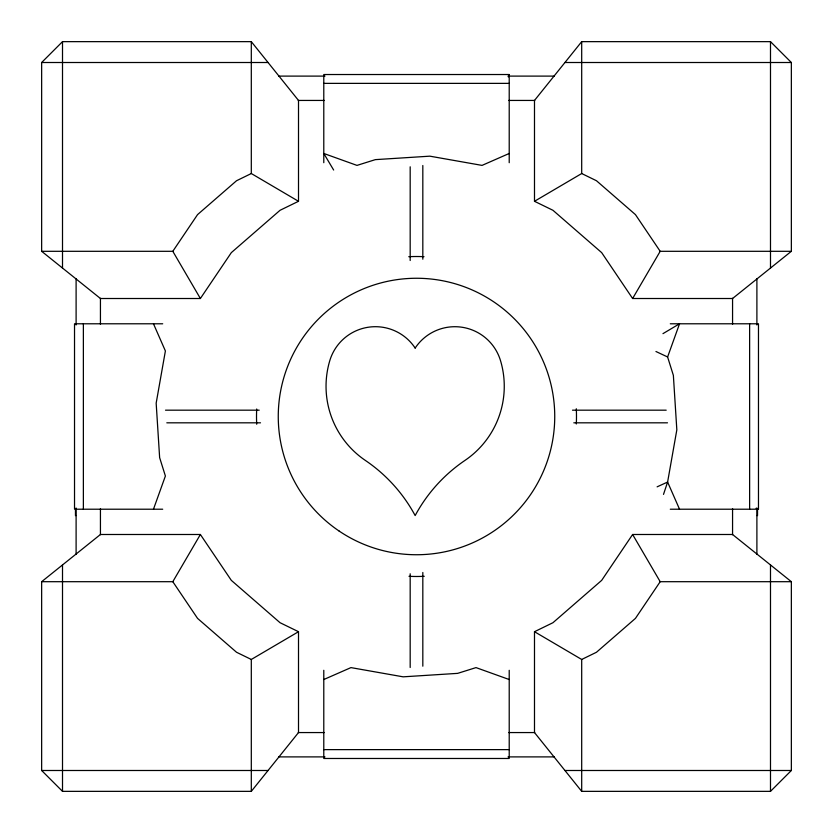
<?xml version="1.0" encoding="UTF-8"?>
<svg xmlns="http://www.w3.org/2000/svg" width="833" height="833" viewBox="0 0 833 833"><rect width="100%" height="100%" fill="white"/><g stroke="black" fill="none" stroke-linecap="round" stroke-linejoin="round"><path stroke-width="1.25" d="M663.505 494.396L667.608 482.047L676.833 429.849L673.366 375.35L667.608 356.982L679.53 323.787L662.974 333.648M153.47 509.213L165.392 476.018L159.634 457.65L156.167 403.151L165.392 350.953L153.47 323.787M508.328 76.917L509.213 74.522L323.787 74.522L323.787 162.706M41.65 581.694L172.806 581.694L200.378 534.494L231.324 580.362L280.044 622.709L298.506 631.706L298.506 732.561L251.306 791.35L62.506 791.35L41.65 770.494L41.65 581.694L100.439 534.494L200.378 534.494M632.622 298.506L660.194 251.306L791.35 251.306L791.35 62.506L770.494 41.65L581.694 41.65L534.494 100.439L534.494 201.294L552.956 210.291L601.676 252.638L632.622 298.506L732.561 298.506L791.35 251.306M41.65 251.306L172.806 251.306L197.556 214.612L236.53 180.74L251.306 173.535L298.506 201.294L298.506 100.439L251.306 41.65L62.506 41.65L41.65 62.506L41.65 251.306L100.439 298.506L200.378 298.506L231.324 252.638L280.044 210.291L298.506 201.294M632.622 534.494L601.676 580.362L552.956 622.709L534.494 631.706L534.494 732.561L581.694 791.35L770.494 791.35L791.35 770.494L791.35 581.694L732.561 534.494L632.622 534.494L660.194 581.694L791.35 581.694M660.194 581.694L635.444 618.388L596.47 652.26L581.694 659.465L534.494 631.706M534.494 201.294L581.694 173.535L596.47 180.74L635.444 214.612L660.194 251.306M172.806 581.694L197.556 618.388L236.53 652.26L251.306 659.465L298.506 631.706M657.112 486.847L667.608 482.047L679.53 509.213M509.213 153.47L482.047 165.392L429.849 156.167L375.35 159.634L356.982 165.392L323.787 153.47L333.648 170.026M323.787 679.53L350.953 667.608L403.151 676.833L457.65 673.366L476.018 667.608L509.213 679.53M41.65 62.506L268.049 62.506M564.951 62.506L791.35 62.506M278.607 76.105L324.974 76.105M508.026 76.105L554.393 76.105M323.787 83.373L509.213 83.373M298.256 100.439L324.287 100.439M508.713 100.439L534.744 100.439M162.706 323.787L74.522 323.787L74.522 509.213L162.706 509.213M670.294 323.787L758.478 323.787L758.478 509.213L670.294 509.213M165.507 410.18L259.209 410.18M572.49 410.18L666.192 410.18M166.808 422.82L260.51 422.82M573.791 422.82L667.493 422.82M76.105 515.565L75.47 515.565L75.47 510.119M756.895 515.565L757.53 515.565L757.53 510.119M298.256 732.561L324.287 732.561M508.713 732.561L534.744 732.561M323.787 749.627L509.213 749.627M278.607 756.895L324.974 756.895M508.026 756.895L554.393 756.895M41.65 770.494L268.049 770.494M564.951 770.494L791.35 770.494M756.083 508.328L758.478 509.213M655.946 351.505L667.608 356.982M172.806 251.306L200.378 298.506M770.494 41.65L770.494 268.049M770.494 564.951L770.494 791.35M756.895 278.607L756.895 324.974M756.895 508.026L756.895 554.393M749.627 323.787L749.627 509.213M732.561 298.256L732.561 324.287M732.561 508.713L732.561 534.744M581.694 41.65L581.694 173.535M581.694 659.465L581.694 791.35M509.213 74.522L509.213 162.706M509.213 670.294L509.213 758.478L323.787 758.478L323.787 670.294M422.82 165.507L422.82 259.209M422.82 572.49L422.82 666.192M410.18 166.808L410.18 260.51M410.18 573.791L410.18 667.493M251.306 41.65L251.306 173.535M251.306 659.465L251.306 791.35M100.439 298.256L100.439 324.287M100.439 508.713L100.439 534.744M83.373 323.787L83.373 509.213M76.105 278.607L76.105 324.974M76.105 508.026L76.105 554.393M62.506 41.65L62.506 268.049M62.506 564.951L62.506 791.35M424.247 576.301A159.988 159.988 0 0 1 409.003 576.311M256.699 424.247A159.988 159.988 0 0 1 256.689 409.003M408.753 256.699A159.988 159.988 0 0 1 423.997 256.689M576.301 408.753A159.988 159.988 0 0 1 576.311 423.997M339.125 531.048A138.226 138.226 0 0 0 554.393 426.236A138.226 138.226 0 0 0 355.983 292.216A138.226 138.226 0 0 0 339.125 531.048M415.157 348.069A47.637 47.637 0 0 0 329.753 360.762A89.568 89.568 0 0 0 365.364 460.43A155.729 155.729 0 0 1 415.157 515.565A155.729 155.729 0 0 1 464.939 460.43A89.568 89.568 0 0 0 500.55 360.762A47.637 47.637 0 0 0 415.157 348.069"/></g></svg>
